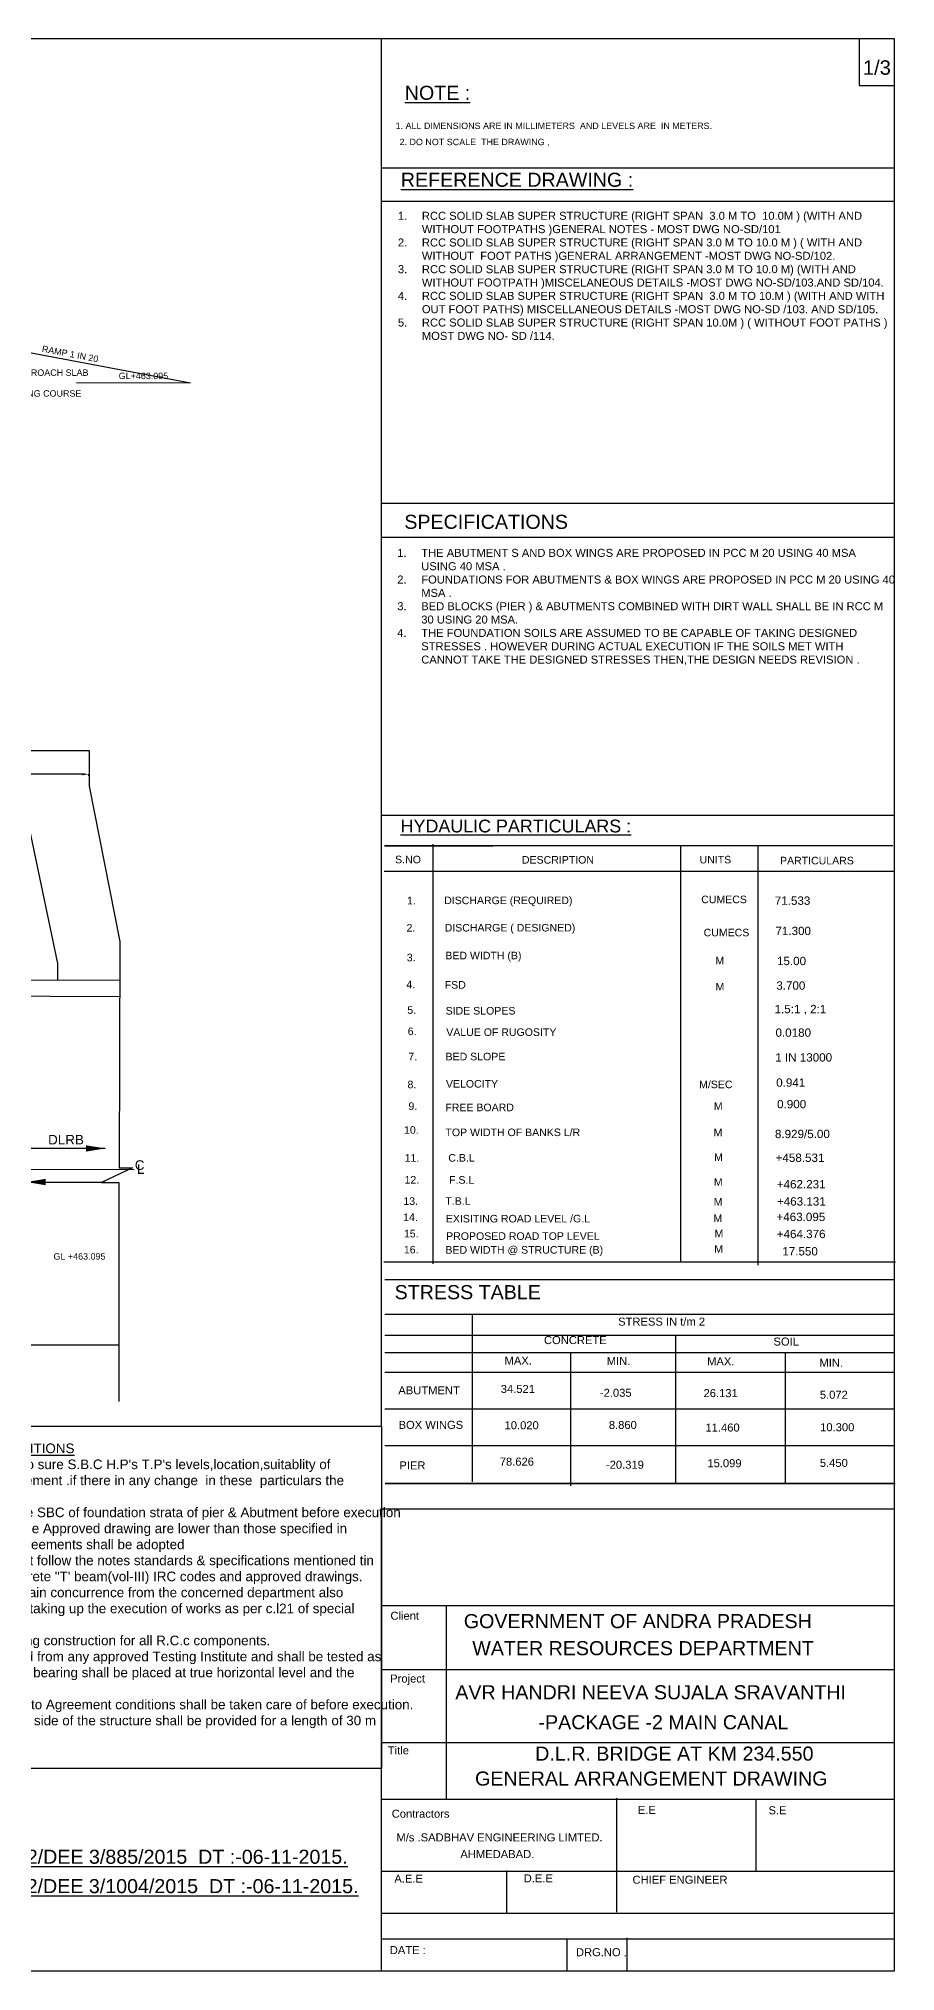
# Model space of a CAD drawing. Header units: inches. Extents: x -17772 to 62513, y -53545 to 6825.
# Drawn here: x 35739 to 62513, y -53545 to 6825 of the extents above; entities that cross this region are included whole.
import ezdxf

# ---------------------------------------------------------------- set-up
doc = ezdxf.new("R2010")
doc.units = ezdxf.units.IN
doc.header["$MEASUREMENT"] = 0
doc.layers.add('DRAWING', color=7, linetype='Continuous')
doc.layers.add('TEXT', color=7, linetype='Continuous')
doc.styles.get("Standard").update_dxf_attribs({"font": 'arial.ttf', "height": 250})
doc.dimstyles.get("Standard").update_dxf_attribs({"dimtxt": 200, "dimasz": 200, "dimexe": 0.18, "dimexo": 0.0625, "dimgap": 0.09, "dimtad": 0, "dimtih": 1, "dimtoh": 1, "dimdec": 0, "dimzin": 0, "dimdsep": 46, "dimtxsty": 'Standard', "dimcen": 0.09, "dimadec": 0, "dimazin": 0, "dimtfac": 1, "dimtdec": 0, "dimtofl": 0, "dimtmove": 0, "dimatfit": 3, "dimfxl": 0, "dimtolj": 1, "dimtzin": 0, "dimarcsym": 0})

# ---------------------------------------------------------------- blocks, each defined once
blk = doc.blocks.new('*D42')
at = {"layer": 'Defpoints', "color": 0, "transparency": 16777216}
for p in [(32232, -16167), (37308, -16153), (37308, -16200)]:
    blk.add_point(p, dxfattribs=at)
at = {"layer": 'TEXT', "color": 0, "lineweight": -2, "transparency": 16777216}
for p, q in [((32232, -16167), (32232, -16153)), ((32432, -16153), (34397, -16153)), ((37108, -16153), (35143, -16153)), ((37308, -16200), (37308, -16153))]:
    blk.add_line(p, q, dxfattribs=at)
at = {"layer": 'TEXT', "color": 0, "transparency": 16777216}
for points in [[(32432, -16119), (32432, -16186), (32232, -16153)], [(37108, -16119), (37108, -16186), (37308, -16153)]]:
    blk.add_solid(points, dxfattribs=at)
at = {"layer": 'TEXT', "color": 0, "transparency": 16777216, "insert": (34770, -16153), "char_height": 250, "attachment_point": 5}
blk.add_mtext('\\A1;5000', dxfattribs=at)

msp = doc.modelspace()

# ---------------------------------------------------------------- linework, layer by layer
at = {"layer": 'DRAWING', "color": 0}
msp.add_lwpolyline([(-17771.7, 6824.9), (62472.7, 6824.9), (62472.7, -53541.7), (-17771.7, -53541.7)], close=True, dxfattribs=at)
for points in [[(-3817.4, -15328.3), (12491.7, -15368.5), (12491.7, -15676.5), (12735.1, -15074.1), (12735.1, -15375.6), (16786.3, -15375.6), (16786.3, -15092), (17039.6, -15705.8), (17039.6, -15390.7), (19260.6, -15390.7), (19260.6, -15114.2), (19491.6, -15705), (19491.6, -15413.9), (37315.7, -15413.9), (37315.7, -16521.9), (38278.4, -21372.9), (38251.3, -28442.4), (38669.7, -28442.4), (37700.1, -28899.6), (38241.6, -28899.6), (38241.6, -35748.9)], [(36337, -22579.7), (36337, -22067), (35227.7, -16738.6), (35227.7, -15413.9)], [(34896, -22583.3), (38273.8, -22574.9)], [(31732.2, -23064.8), (38271.9, -23089.9)], [(-11444.3, -28373.6), (38720.7, -28495.9)], [(31732.2, -33974.4), (38241.6, -33974.4)]]:
    msp.add_lwpolyline(points, dxfattribs=at)
at = {"layer": 'TEXT', "color": 0}
for points in [[(46456.7, -36520.2), (46456.7, 6824.9)], [(61384.4, 6824.9), (61384.4, 5363.4), (62472.7, 5363.4)], [(46456.7, 2794.7), (62472.7, 2794.7)], [(62472.7, 1734.9), (46456.7, 1734.9)], [(34899.5, -2871.7), (40481.6, -3923.2), (36926.7, -3931.9)], [(46456.7, -7684.5), (62472.7, -7684.5)], [(62472.7, -8757.3), (46456.7, -8757.3)], [(46456.7, -17433.5), (62472.7, -17433.5)], [(62437, -18384.9), (46551, -18384.9), (49931.3, -18384.9), (49236.5, -18384.9)], [(48055.8, -18335.9), (48055.8, -31446.2)], [(55811.8, -31402.5), (55811.8, -18411.3)], [(58212.2, -18370.1), (58212.2, -31484.1)], [(46538, -19183.2), (62460.6, -19183.2)], [(46526.4, -31386.6), (62512.6, -31386.6)], [(46559.3, -31933.5), (62480.9, -31933.5)], [(46559.3, -33019.5), (62480.9, -33019.5)], [(49290.8, -33031), (49290.8, -38258.4)], [(46559.3, -33671.1), (62480.9, -33671.1)], [(55646.8, -33662.7), (55646.8, -38305.8)], [(46559.3, -34218), (62480.9, -34218)], [(52358.1, -34215.4), (52358.1, -38384.7)], [(59065, -34246.8), (59065, -38289.7)], [(46559.3, -34830.1), (62480.9, -34830.1)], [(46559.3, -35975.4), (62480.9, -35975.4)], [(46559.3, -37115.1), (62480.9, -37115.1)], [(46456.5, -42113.7), (62472.7, -42113.7)], [(46456.5, -44121), (62472.7, -44121)], [(46456.5, -46398.8), (62472.7, -46398.8)], [(46456.5, -48172.2), (62472.7, -48172.2)], [(53793.9, -48131.5), (53793.9, -51693.7)], [(58160.9, -50428.8), (58160.9, -48175.1)], [(46456.5, -50414.1), (62472.7, -50414.1)], [(50359.9, -50399.1), (50359.9, -51738.8)], [(46456.5, -51728.9), (62472.7, -51728.9)], [(52256.2, -53545.4), (52256.2, -52514.5)], [(54123.3, -52502.9), (54123.3, -53522.3)], [(46456.5, -52530.1), (62472.7, -52530.1)]]:
    msp.add_lwpolyline(points, dxfattribs=at)
for points in [[(24520.4, -36520.2), (46456.7, -36520.2), (46456.7, -47205.5), (24520.4, -47205.5)], [(62505.9, -38308.1), (46565.6, -38308.1), (46565.6, -38308.1), (62505.9, -38308.1)], [(62472.7, -53541.7), (46456.5, -53541.7), (46456.5, -39094.6), (62472.7, -39094.6)]]:
    msp.add_lwpolyline(points, close=True, dxfattribs=at)
at = {"layer": 'TEXT'}
msp.add_lwpolyline([(48477.2, -42140.7), (48477.2, -48154.7)], dxfattribs=at)

# ---------------------------------------------------------------- texts
at = {"layer": 'TEXT', "color": 0}
for s, height, p in [('1/3', 450, (61498.7, 5697.8)), ('%%UNOTE :', 439.32, (47182, 4913.7)), ('1. ALL DIMENSIONS ARE IN MILLIMETERS  AND LEVELS ARE  IN METERS. ', 200, (46894.7, 4001.7)), ('2. DO NOT SCALE  THE DRAWING ,', 200, (47018.7, 3498)), ('%%UREFERENCE DRAWING :', 439.32, (47057, 2197.5)), ('300-435 THK .APPROACH SLAB ', 200, (33120.3, -3707.5)), ('GL+463.095', 200, (38241.4, -3809.4)), ('80 MM THK.LEVELLING COURSE ', 200, (32712.7, -4356.8)), ('SPECIFICATIONS ', 439.32, (47167.2, -8487.5)), ('%%UHYDAULIC PARTICULARS :', 400, (47052.2, -17969.9)), ('DLRB ', 300, (36035.3, -27717.4)), ('C', 300, (38744.2, -28510.9)), ('L', 300, (38814.4, -28634.5)), ('GL +463.095', 200, (36204.1, -31313.1)), ('STRESS TABLE ', 439.32, (46864.3, -32549.5)), ('STRESS IN t/m 2', 250, (53849, -33375.6)), ('CONCRETE ', 250, (51531.6, -33952)), ('SOIL ', 250, (58703.5, -33997.8)), ('MAX.', 250, (50299, -34594.1)), ('MIN.', 250, (53492.6, -34605.4)), ('MAX.', 250, (56629.6, -34616.8)), ('MIN.', 250, (60140.3, -34662)), ('ABUTMENT ', 250, (46980, -35521.9)), ('34.521', 250, (50180.4, -35478.6)), ('-2.035', 250, (53279.8, -35598.2)), ('26.131', 250, (56518.4, -35609.7)), ('5.072', 250, (60152.5, -35659.5)), ('BOX WINGS ', 250, (46988.1, -36599.7)), ('10.020', 250, (50299.8, -36612.3)), ('8.860', 250, (53558.5, -36602.6)), ('11.460', 250, (56578.1, -36683.8)), ('10.300', 250, (60162.5, -36673.8)), ('PIER ', 250, (47012.1, -37866.4)), ('78.626', 250, (50150.7, -37748.8)), ('-20.319', 250, (53468.9, -37845.7)), ('15.099', 250, (56637.9, -37797.6)), ('5.450', 250, (60152.5, -37787.7)), ('Client ', 250, (46733.9, -42562.1)), ('GOVERNMENT OF ANDRA PRADESH ', 439.32, (49025.8, -42825.6)), ('WATER RESOURCES DEPARTMENT ', 439.32, (49291, -43669.9)), ('Project ', 250, (46725.8, -44524.6)), ('AVR HANDRI NEEVA SUJALA SRAVANTHI ', 439.32, (48760.6, -45047.5)), ('-PACKAGE -2 MAIN CANAL', 439.32, (51359.7, -45983.5)), ('Title ', 250, (46652, -46767.4)), ('D.L.R. BRIDGE AT KM 234.550', 439.32, (51257.5, -46963.4)), ('GENERAL ARRANGEMENT DRAWING ', 439.32, (49377.6, -47742.8)), ('Contractors ', 250, (46774, -48745.7)), ('E.E ', 250, (54463.3, -48628.5)), ('S.E ', 250, (58547.9, -48638.7)), ('M/s .SADBHAV ENGINEERING LIMTED.', 250, (46920.7, -49486.7)), ('%%UD.R.NO : CE/TGP/TPT/DW/DD2/DEE 3/885/2015  DT :-06-11-2015.', 439.32, (26845.2, -50185.2)), ('AHMEDABAD.', 250, (48919.3, -50008.9)), ('%%UD.R.NO : CE/TGP/TPT/DW/DD2/DEE 3/1004/2015  DT :-06-11-2015.', 439.32, (26842.1, -51103)), ('A.E.E ', 250, (46855.7, -50775.5)), ('D.E.E ', 250, (50897.7, -50765.5)), ('CHIEF ENGINEER ', 250, (54298.7, -50807.9)), ('DATE :', 250, (46713.6, -53006.3)), ('DRG.NO .', 250, (52530.3, -53072))]:
    msp.add_text(s, height=height, dxfattribs=at).set_placement(p)
for s, height, rotation, p in [('RAMP 1 IN 20 ', 200, 349.275362, (35829.6, -2953.7)), ('S.NO', 235.91, 0.025967, (46879.9, -18934)), ('DESCRIPTION ', 235.906, 0.025967, (50842.6, -18943.4)), ('UNITS ', 235.91, 0.025967, (56395.2, -18937.6)), ('PARTICULARS ', 235.906, 0.025967, (58908.2, -18967.7)), ('1.', 235.91, 0.025967, (47252, -20216.7)), ('DISCHARGE (REQUIRED)', 235.906, 0.025967, (48411.9, -20210.4)), ('CUMECS ', 235.91, 0.025967, (56445.9, -20180.6)), ('71.533', 260, 0.025967, (58745.1, -20231.2)), ('2.          DISCHARGE ( DESIGNED)        ', 235.906, 0.025967, (47238.1, -21065.1)), ('CUMECS ', 235.91, 0.025967, (56521, -21215.8)), ('71.300', 260, 0.025967, (58764.2, -21176.4)), ('BED WIDTH (B)', 235.906, 0.025967, (48448.8, -21933.1)), ('3.', 235.91, 0.025967, (47244.2, -21994.7)), ('M', 235.9, 0.025967, (56889.8, -22089.4)), ('15.00', 260, 0.025967, (58813.2, -22115.4)), ('4.', 235.91, 0.025967, (47231.8, -22836.1)), ('FSD ', 235.91, 0.025967, (48430.8, -22850.4)), ('M', 235.9, 0.025967, (56893.5, -22905.5)), ('3.700', 260, 0.025967, (58791.4, -22882)), ('5.', 235.91, 0.025967, (47261.3, -23634.5)), ('SIDE SLOPES ', 235.906, 0.025967, (48458.9, -23658.2)), ('1.5:1 , 2:1', 260, 0.025967, (58738.5, -23617)), ('6.', 235.91, 0.025967, (47273.3, -24301.2)), ('VALUE OF RUGOSITY ', 235.906, 0.025967, (48477.4, -24327.4)), ('0.0180', 260, 0.025967, (58766.8, -24352.6)), ('7.', 235.91, 0.025967, (47293.8, -25085.8)), ('BED SLOPE ', 235.91, 0.025967, (48456.2, -25088.7)), ('1 IN 13000', 260, 0.025967, (58759, -25127.9)), ('8.', 235.91, 0.025967, (47266.5, -25961.2)), ('VELOCITY ', 235.91, 0.025967, (48467.4, -25940.7)), ('M/SEC', 235.91, 0.025967, (56379.6, -25958.9)), ('0.941', 260, 0.025967, (58788.6, -25913.2)), ('9.', 235.91, 0.025967, (47296.2, -26638.6)), ('FREE BOARD ', 235.906, 0.025967, (48449.8, -26678.5)), ('M', 235.9, 0.025967, (56838.9, -26637.1)), ('0.900', 260, 0.025967, (58816.5, -26586.6)), ('10.', 235.91, 0.025967, (47156.7, -27381.3)), ('TOP WIDTH OF BANKS L/R ', 235.906, 0.025967, (48452.2, -27456.6)), ('M', 235.9, 0.025967, (56832.5, -27462)), ('8.929/5.00', 260, 0.025967, (58749.1, -27517.9)), ('11.', 235.91, 0.025967, (47177, -28255.2)), ('C.B.L', 235.91, 0.025967, (48541.8, -28252.9)), ('M', 235.9, 0.025967, (56847.8, -28230.8)), ('+458.531', 260, 0.025967, (58770.8, -28261.8)), ('12.', 235.91, 0.025967, (47173.2, -28937.4)), ('F.S.L', 235.91, 0.025967, (48566.8, -28941.8)), ('M', 235.9, 0.025967, (56841.7, -29008.1)), ('+462.231', 260, 0.025967, (58806.6, -29089.3)), ('13.', 235.91, 0.025967, (47138.3, -29604.1)), ('T.B.L', 235.91, 0.025967, (48449.8, -29601.2)), ('M', 235.9, 0.025967, (56836.8, -29624.4)), ('+463.131', 260, 0.025967, (58812.3, -29625.1)), ('14.', 235.91, 0.025967, (47130.9, -30107.8)), ('EXISITING ROAD LEVEL /G.L ', 235.906, 0.025967, (48465.8, -30152.6)), ('M', 235.9, 0.025967, (56827, -30139.8)), ('+463.095', 260, 0.025967, (58797.2, -30109.6)), ('15.', 235.91, 0.025967, (47154.6, -30618)), ('PROPOSED ROAD TOP LEVEL ', 235.906, 0.025967, (48474.8, -30697.3)), ('M', 235.9, 0.025967, (56860.2, -30614.9)), ('+464.376', 260, 0.025967, (58806, -30643.9)), ('16.', 235.91, 0.025967, (47153.6, -31120.7)), ('BED WIDTH @ STRUCTURE (B)', 235.906, 0.025967, (48451.6, -31128.2)), ('M', 235.9, 0.025967, (56853.3, -31100.4)), ('17.550', 260, 0.025967, (58979.2, -31184))]:
    msp.add_text(s, height=height, rotation=rotation, dxfattribs=at).set_placement(p)
at = {"layer": 'TEXT', "color": 0, "attachment_point": 1}
for s, width, gutter_width, insert, char_height in [('\\pi-750,l1000,t1000;1.^IRCC SOLID SLAB SUPER STRUCTURE (RIGHT SPAN  3.0 M TO  10.0M ) (WITH AND WITHOUT FOOTPATHS )GENERAL NOTES - MOST DWG NO-SD/101\\P2.^IRCC SOLID SLAB SUPER STRUCTURE (RIGHT SPAN 3.0 M TO 10.0 M ) ( WITH AND WITHOUT  FOOT PATHS )GENERAL ARRANGEMENT -MOST DWG NO-SD/102.\\P3.^IRCC SOLID SLAB SUPER STRUCTURE (RIGHT SPAN 3.0 M TO 10.0 M) (WITH AND WITHOUT FOOTPATH )MISCELANEOUS DETAILS -MOST DWG NO-SD/103.AND SD/104.\\P4.^IRCC SOLID SLAB SUPER STRUCTURE (RIGHT SPAN  3.0 M TO 10.M ) (WITH AND WITH OUT FOOT PATHS) MISCELLANEOUS DETAILS -MOST DWG NO-SD /103. AND SD/105.\\P5.^IRCC SOLID SLAB SUPER STRUCTURE (RIGHT SPAN 10.0M ) ( WITHOUT FOOT PATHS ) MOST DWG NO- SD /114.\\P ', 15666.713, 1250, (46716, 1416.4), 250), ('\\pi-750,l1000,t1000;1.^ITHE ABUTMENT S AND BOX WINGS ARE PROPOSED IN PCC M 20 USING 40 MSA USING 40 MSA .\\P2.^IFOUNDATIONS FOR ABUTMENTS & BOX WINGS ARE PROPOSED IN PCC M 20 USING 40 MSA .\\P3.^IBED BLOCKS (PIER ) & ABUTMENTS COMBINED WITH DIRT WALL SHALL BE IN RCC M 30 USING 20 MSA.\\P4.^ITHE FOUNDATION SOILS ARE ASSUMED TO BE CAPABLE OF TAKING DESIGNED STRESSES . HOWEVER DURING ACTUAL EXECUTION IF THE SOILS MET WITH CANNOT TAKE THE DESIGNED STRESSES THEN,THE DESIGN NEEDS REVISION .', 15640.204, 1250, (46696.4, -9111.9), 250), ('^I^I^I^I^I^I^I^I{\\H1.5x;\\LSPECIAL CONDITIONS \\P\\pi-600,l800,t800,21800;\\l1.^IThe superintending Engineer/HNSS/ATP has to sure S.B.C H.P\'s T.P\'s levels,location,suitablity of structure before execution as per Tender Agreement .if there in any change  in these  particulars the design needs revision.\\P2.^IPlate load test shall be conducted to ensure the SBC of foundation strata of pier & Abutment before execution \\P3.^IIf any specifications & standards proposed in the Approved drawing are lower than those specified in Agreement the specification & Standards in agreements shall be adopted\\P4.^IThe Superintending Engineer instanced to strict follow the notes standards & specifications mentioned tin mten standrad plans for highway bridges  concrete "T\' beam(vol-III) IRC codes and approved drawings.\\P5.^IThe superintending Engineer i instructed to obtain concurrence from the concerned department also ensure carriage way width (R & B/P.R ).before taking up the execution of works as per c.l21 of special condition of Agreement \\P6.^ISpecial care shall be taken at every stage during construction for all R.C.c components.\\P7.^IApproved quality type bearing shall be obtained from any approved Testing Institute and shall be tested as per provisions of IRC .83 (Part.II -1987)and the bearing shall be placed at true horizontal level and the level shall be checked thoroughly.  \\P8.^IAny deviation in design & drawing with respect to Agreement conditions shall be taken care of before execution.\\P9.^I100 mm thick lining in CC M 15 grade on either side of the structure shall be provided for a length of 30 m or as per Agreement .   }', 20491.925, 1000, (25941.7, -37058.1), 200)]:
    msp.add_mtext_dynamic_manual_height_columns(s, width=width, gutter_width=gutter_width, heights=[0], dxfattribs=dict(at, insert=insert, char_height=char_height))

# ---------------------------------------------------------------- dimensions: what is measured, and where the dimension line sits
at = {"layer": 'TEXT', "color": 0}
dim = msp.add_linear_dim(base=(37307.6, -16152.8), p1=(32232, -16167.2), p2=(37307.6, -16200.1), text='5000', dimstyle='Standard', dxfattribs=at)
dim.commit()
dim.dimension.update_dxf_attribs({"geometry": '*D42', "text_midpoint": (34769.8, -16152.8)})

# ---------------------------------------------------------------- leaders
for points, override in [([(37821, -27840.8), (35409.9, -27840.8)], {"dimasz": 600}), ([(35356, -28890.1), (37811.5, -28890.1)], {"dimasz": 600, "dimgap": 0.09, "dimtad": 0})]:
    msp.add_leader(points, dimstyle='Standard', override=override, dxfattribs=at)

doc.saveas('drawing.dxf')
